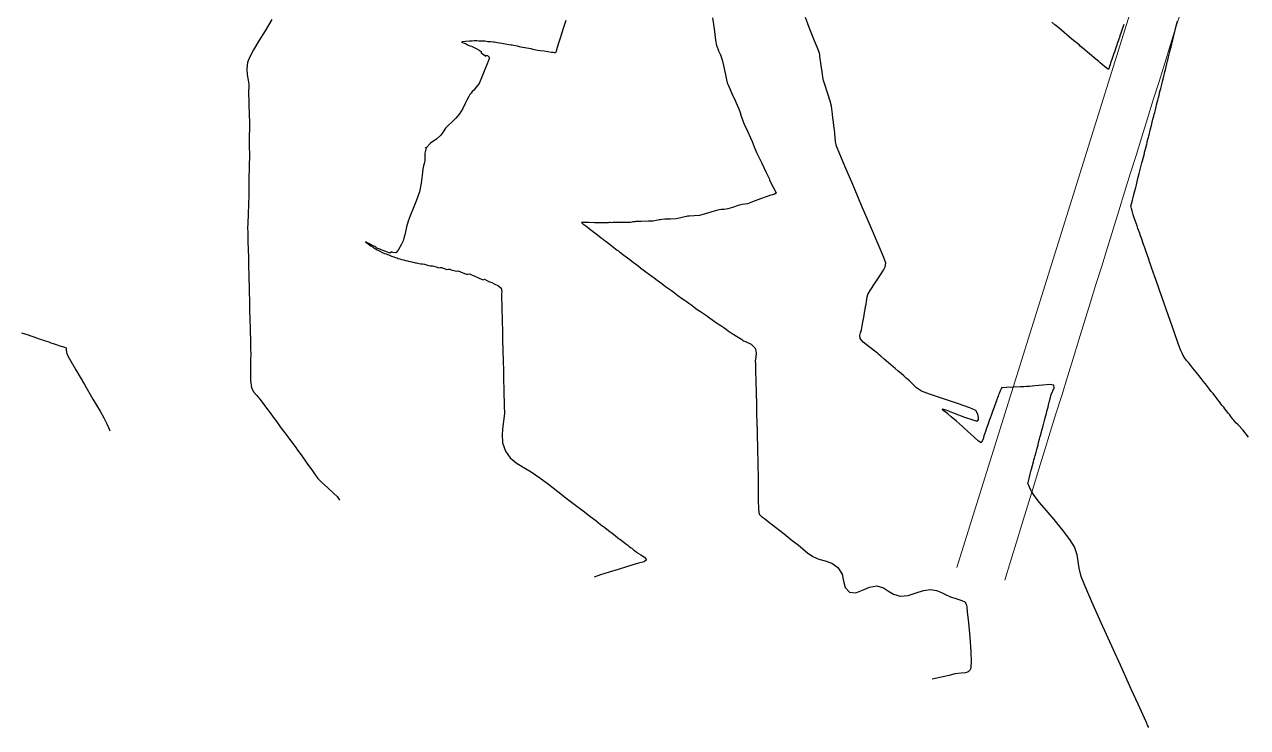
# Model space of a CAD drawing. Header units: millimetres. Extents: x 340454 to 342791, y 6993867 to 6995092.
# Drawn here: x 341081.1 to 341142.7, y 6994341.3 to 6994376.8 of the extents above; entities that cross this region are included whole.
import ezdxf

# ---------------------------------------------------------------- set-up
doc = ezdxf.new("R2010")
doc.units = ezdxf.units.MM
doc.header["$LTSCALE"] = 10
for name, color, linetype in [('T-HM-CURVA_INTERMEDIARIA', 45, 'Continuous'), ('T-HM-CURVA_MESTRA', 20, 'Continuous'), ('URB-Calçadas', 2, 'Continuous'), ('URB-Quadras', 3, 'Continuous')]:
    doc.layers.add(name, color=color, linetype=linetype)

msp = doc.modelspace()

# ---------------------------------------------------------------- linework, layer by layer
at = {"layer": 'T-HM-CURVA_INTERMEDIARIA', "color": 45, "linetype": 'Continuous', "lineweight": -3, "flags": 128}
for points, elevation in [([(341093.555, 6994377.028), (341093.211, 6994376.468), (341092.898, 6994375.959), (341092.634, 6994375.513), (341092.44, 6994375.145), (341092.334, 6994374.868), (341092.296, 6994374.54), (341092.318, 6994374.241), (341092.362, 6994373.983), (341092.387, 6994373.776), (341092.388, 6994373.585), (341092.384, 6994373.433), (341092.383, 6994373.241), (341092.389, 6994372.992), (341092.399, 6994372.663), (341092.41, 6994372.348), (341092.416, 6994372.14), (341092.423, 6994371.956), (341092.428, 6994371.772), (341092.423, 6994371.521), (341092.415, 6994371.165), (341092.41, 6994370.804), (341092.414, 6994370.54), (341092.421, 6994370.33), (341092.424, 6994370.065), (341092.419, 6994369.779), (341092.41, 6994369.454), (341092.4, 6994369.155), (341092.396, 6994368.948), (341092.397, 6994368.682), (341092.4, 6994368.526), (341092.401, 6994368.439), (341092.402, 6994368.352), (341092.394, 6994368.16), (341092.378, 6994367.732), (341092.358, 6994367.217), (341092.341, 6994366.763), (341092.334, 6994366.518), (341092.337, 6994366.314), (341092.342, 6994366.18), (341092.344, 6994366.078), (341092.347, 6994365.975), (341092.351, 6994365.808), (341092.36, 6994365.451), (341092.371, 6994365), (341092.382, 6994364.546), (341092.391, 6994364.189), (341092.398, 6994363.91), (341092.405, 6994363.632), (341092.413, 6994363.275), (341092.423, 6994362.871), (341092.435, 6994362.389), (341092.447, 6994361.904), (341092.457, 6994361.491), (341092.464, 6994361.227), (341092.47, 6994360.966), (341092.476, 6994360.751), (341092.479, 6994360.61), (341092.483, 6994360.463), (341092.486, 6994360.347), (341092.488, 6994360.25), (341092.49, 6994360.152), (341092.484, 6994359.908), (341092.475, 6994359.398), (341092.484, 6994358.844), (341092.532, 6994358.468), (341092.643, 6994358.25), (341092.783, 6994358.094), (341092.955, 6994357.896), (341093.11, 6994357.685), (341093.284, 6994357.45), (341093.461, 6994357.21), (341093.624, 6994356.989), (341093.8, 6994356.752), (341093.941, 6994356.56), (341094.079, 6994356.373), (341094.205, 6994356.203), (341094.307, 6994356.065), (341094.409, 6994355.927), (341094.543, 6994355.746), (341094.658, 6994355.59), (341094.756, 6994355.458), (341094.853, 6994355.325), (341095.024, 6994355.087), (341095.317, 6994354.675), (341095.6, 6994354.279), (341095.736, 6994354.088), (341095.79, 6994354.014), (341095.837, 6994353.949), (341095.876, 6994353.895), (341095.916, 6994353.842), (341096.062, 6994353.71), (341096.37, 6994353.432), (341096.684, 6994353.148), (341096.846, 6994352.996), (341096.915, 6994352.891), (341096.965, 6994352.803)], 709), ([(341108.36, 6994376.986), (341108.231, 6994376.583), (341108.09, 6994376.141), (341107.995, 6994375.844), (341107.926, 6994375.623), (341107.868, 6994375.437), (341107.838, 6994375.355), (341107.787, 6994375.357), (341107.732, 6994375.366), (341107.638, 6994375.379), (341107.453, 6994375.406), (341107.276, 6994375.432), (341107.075, 6994375.46), (341106.951, 6994375.477), (341106.856, 6994375.493), (341106.784, 6994375.507), (341106.722, 6994375.528), (341106.674, 6994375.543), (341106.618, 6994375.558), (341106.504, 6994375.578), (341106.303, 6994375.611), (341106.18, 6994375.631), (341106.102, 6994375.644), (341106.034, 6994375.656), (341105.979, 6994375.67), (341105.924, 6994375.684), (341105.826, 6994375.702), (341105.733, 6994375.717), (341105.656, 6994375.735), (341105.603, 6994375.746), (341105.499, 6994375.765), (341105.313, 6994375.797), (341105.146, 6994375.825), (341105.025, 6994375.845), (341104.913, 6994375.864), (341104.832, 6994375.878), (341104.759, 6994375.887), (341104.699, 6994375.894), (341104.58, 6994375.903), (341104.44, 6994375.914), (341104.362, 6994375.927), (341104.284, 6994375.94), (341104.125, 6994375.943), (341103.982, 6994375.944), (341103.887, 6994375.959), (341103.819, 6994375.957), (341103.739, 6994375.953), (341103.638, 6994375.947), (341103.503, 6994375.938), (341103.307, 6994375.92), (341103.164, 6994375.906), (341103.102, 6994375.895), (341103.151, 6994375.879), (341103.246, 6994375.843), (341103.349, 6994375.802), (341103.396, 6994375.771), (341103.443, 6994375.741), (341103.529, 6994375.713), (341103.61, 6994375.689), (341103.685, 6994375.653), (341103.752, 6994375.62), (341103.876, 6994375.553), (341103.998, 6994375.487), (341104.052, 6994375.458), (341104.099, 6994375.427), (341104.096, 6994375.358), (341104.211, 6994375.274), (341104.326, 6994375.194), (341104.363, 6994375.237), (341104.418, 6994375.214), (341104.463, 6994375.177), (341104.508, 6994375.129), (341104.495, 6994375.056), (341104.432, 6994374.888), (341104.287, 6994374.509), (341104.119, 6994374.094), (341103.989, 6994373.815), (341103.853, 6994373.624), (341103.722, 6994373.477), (341103.648, 6994373.398), (341103.589, 6994373.328), (341103.532, 6994373.256), (341103.471, 6994373.145), (341103.379, 6994372.971), (341103.298, 6994372.798), (341103.176, 6994372.551), (341103.001, 6994372.271), (341102.82, 6994372.061), (341102.615, 6994371.861), (341102.428, 6994371.687), (341102.299, 6994371.553), (341102.189, 6994371.374), (341102.074, 6994371.199), (341101.856, 6994371.026), (341101.552, 6994370.804), (341101.33, 6994370.562), (341101.261, 6994370.305), (341101.261, 6994370.063), (341101.264, 6994369.906), (341101.226, 6994369.78), (341101.185, 6994369.655), (341101.166, 6994369.492), (341101.133, 6994369.18), (341101.076, 6994368.78), (341100.984, 6994368.351), (341100.846, 6994367.924), (341100.679, 6994367.51), (341100.523, 6994367.145), (341100.415, 6994366.865), (341100.335, 6994366.579), (341100.281, 6994366.34), (341100.244, 6994366.173), (341100.21, 6994366.021), (341100.164, 6994365.875), (341100.06, 6994365.672), (341099.909, 6994365.411), (341099.8, 6994365.268), (341099.661, 6994365.284), (341099.564, 6994365.318), (341099.539, 6994365.274), (341099.461, 6994365.272), (341099.372, 6994365.301), (341099.237, 6994365.353), (341099.106, 6994365.403), (341099.039, 6994365.429), (341098.992, 6994365.45), (341098.944, 6994365.471), (341098.895, 6994365.493), (341098.845, 6994365.516), (341098.798, 6994365.555), (341098.738, 6994365.6), (341098.659, 6994365.624), (341098.589, 6994365.644), (341098.52, 6994365.7), (341098.434, 6994365.74), (341098.349, 6994365.78), (341098.272, 6994365.828), (341098.339, 6994365.771), (341098.416, 6994365.716), (341098.535, 6994365.633), (341098.657, 6994365.551), (341098.746, 6994365.492), (341098.805, 6994365.46), (341098.863, 6994365.429), (341098.928, 6994365.394), (341098.997, 6994365.357), (341099.113, 6994365.297), (341099.23, 6994365.239), (341099.304, 6994365.217), (341099.377, 6994365.196), (341099.448, 6994365.166), (341099.514, 6994365.137), (341099.581, 6994365.11), (341099.637, 6994365.089), (341099.698, 6994365.067), (341099.778, 6994365.04), (341099.858, 6994365.013), (341099.921, 6994364.995), (341100.002, 6994364.97), (341100.091, 6994364.945), (341100.188, 6994364.918), (341100.286, 6994364.892), (341100.381, 6994364.87), (341100.445, 6994364.851), (341100.52, 6994364.829), (341100.598, 6994364.814), (341100.663, 6994364.801), (341100.746, 6994364.783), (341100.795, 6994364.776), (341100.846, 6994364.768), (341100.915, 6994364.748), (341100.979, 6994364.729), (341101.057, 6994364.719), (341101.134, 6994364.715), (341101.237, 6994364.705), (341101.39, 6994364.658), (341101.525, 6994364.615), (341101.59, 6994364.611), (341101.645, 6994364.61), (341101.72, 6994364.604), (341101.833, 6994364.566), (341101.961, 6994364.525), (341102.033, 6994364.526), (341102.105, 6994364.527), (341102.241, 6994364.482), (341102.364, 6994364.438), (341102.45, 6994364.442), (341102.522, 6994364.448), (341102.592, 6994364.422), (341102.713, 6994364.385), (341102.838, 6994364.348), (341102.935, 6994364.361), (341103.05, 6994364.316), (341103.253, 6994364.235), (341103.364, 6994364.191), (341103.425, 6994364.199), (341103.504, 6994364.216), (341103.58, 6994364.183), (341103.74, 6994364.112), (341104.031, 6994363.986), (341104.191, 6994363.918), (341104.265, 6994363.939), (341104.389, 6994363.88), (341104.52, 6994363.816), (341104.577, 6994363.795), (341104.634, 6994363.773), (341104.754, 6994363.718), (341104.969, 6994363.607), (341105.113, 6994363.496), (341105.136, 6994363.326), (341105.12, 6994363.195), (341105.122, 6994363.112), (341105.124, 6994363.029), (341105.127, 6994362.905), (341105.132, 6994362.7), (341105.136, 6994362.531), (341105.142, 6994362.31), (341105.148, 6994362.041), (341105.155, 6994361.776), (341105.165, 6994361.369), (341105.177, 6994360.876), (341105.19, 6994360.352), (341105.202, 6994359.855), (341105.216, 6994359.311), (341105.227, 6994358.841), (341105.237, 6994358.441), (341105.245, 6994358.106), (341105.253, 6994357.779), (341105.26, 6994357.52), (341105.268, 6994357.193), (341105.243, 6994356.904), (341105.189, 6994356.542), (341105.151, 6994356.133), (341105.178, 6994355.704), (341105.315, 6994355.282), (341105.555, 6994354.937), (341105.856, 6994354.686), (341106.21, 6994354.472), (341106.614, 6994354.242), (341107.059, 6994353.938), (341107.486, 6994353.61), (341107.965, 6994353.241), (341108.454, 6994352.864), (341108.913, 6994352.511), (341109.301, 6994352.212), (341109.577, 6994352), (341109.865, 6994351.778), (341110.114, 6994351.586), (341110.326, 6994351.423), (341110.503, 6994351.286), (341110.694, 6994351.14), (341110.849, 6994351.02), (341110.985, 6994350.916), (341111.157, 6994350.783), (341111.28, 6994350.688), (341111.392, 6994350.602), (341111.479, 6994350.535), (341111.557, 6994350.475), (341111.623, 6994350.424), (341111.68, 6994350.38), (341111.732, 6994350.34), (341111.776, 6994350.306), (341111.817, 6994350.275), (341111.885, 6994350.223), (341111.941, 6994350.179), (341111.987, 6994350.143), (341112.027, 6994350.113), (341112.136, 6994350.055), (341112.332, 6994349.928), (341112.427, 6994349.798), (341112.301, 6994349.706), (341112.025, 6994349.63), (341111.694, 6994349.539), (341111.411, 6994349.446), (341111.002, 6994349.316), (341110.544, 6994349.172), (341110.112, 6994349.036), (341109.782, 6994348.931)], 708), ([(341115.754, 6994377.121), (341115.83, 6994376.563), (341115.907, 6994375.999), (341115.947, 6994375.727), (341115.977, 6994375.647), (341116.011, 6994375.568), (341116.059, 6994375.463), (341116.149, 6994375.255), (341116.24, 6994375.001), (341116.312, 6994374.712), (341116.391, 6994374.329), (341116.457, 6994373.993), (341116.485, 6994373.845), (341116.518, 6994373.771), (341116.583, 6994373.626), (341116.727, 6994373.302), (341116.884, 6994372.949), (341116.987, 6994372.717), (341117.073, 6994372.535), (341117.149, 6994372.352), (341117.201, 6994372.165), (341117.253, 6994371.978), (341117.352, 6994371.753), (341117.513, 6994371.409), (341117.67, 6994371.076), (341117.756, 6994370.886), (341117.799, 6994370.751), (341117.843, 6994370.616), (341117.972, 6994370.338), (341118.219, 6994369.824), (341118.46, 6994369.323), (341118.572, 6994369.088), (341118.596, 6994369.019), (341118.619, 6994368.951), (341118.692, 6994368.806), (341118.806, 6994368.581), (341118.912, 6994368.395), (341118.958, 6994368.281), (341118.877, 6994368.235), (341118.766, 6994368.201), (341118.64, 6994368.158), (341118.448, 6994368.093), (341118.165, 6994367.987), (341117.766, 6994367.837), (341117.511, 6994367.748), (341117.374, 6994367.732), (341117.237, 6994367.717), (341117.048, 6994367.656), (341116.764, 6994367.557), (341116.515, 6994367.484), (341116.338, 6994367.46), (341116.19, 6994367.453), (341116.08, 6994367.444), (341115.955, 6994367.41), (341115.831, 6994367.371), (341115.66, 6994367.316), (341115.383, 6994367.231), (341115.094, 6994367.163), (341114.821, 6994367.134), (341114.59, 6994367.126), (341114.49, 6994367.126), (341114.438, 6994367.113), (341114.354, 6994367.087), (341114.158, 6994367.035), (341113.921, 6994366.989), (341113.635, 6994366.968), (341113.345, 6994366.962), (341113.199, 6994366.96), (341113.127, 6994366.944), (341113.068, 6994366.93), (341113.003, 6994366.928), (341112.911, 6994366.904), (341112.764, 6994366.874), (341112.522, 6994366.866), (341112.151, 6994366.861), (341111.949, 6994366.857), (341111.886, 6994366.845), (341111.83, 6994366.833), (341111.742, 6994366.832), (341111.686, 6994366.821), (341111.623, 6994366.809), (341111.384, 6994366.807), (341110.961, 6994366.806), (341110.731, 6994366.806), (341110.66, 6994366.793), (341110.602, 6994366.794), (341110.546, 6994366.794), (341110.493, 6994366.785), (341110.252, 6994366.788), (341109.801, 6994366.793), (341109.539, 6994366.797), (341109.461, 6994366.797), (341109.382, 6994366.797), (341109.258, 6994366.81), (341109.152, 6994366.802), (341109.222, 6994366.734), (341109.316, 6994366.674), (341109.374, 6994366.629), (341109.431, 6994366.584), (341109.623, 6994366.436), (341109.956, 6994366.177), (341110.136, 6994366.037), (341110.194, 6994365.996), (341110.235, 6994365.964), (341110.281, 6994365.928), (341110.457, 6994365.792), (341110.773, 6994365.548), (341110.953, 6994365.408), (341111.013, 6994365.366), (341111.064, 6994365.33), (341111.133, 6994365.277), (341111.291, 6994365.155), (341111.585, 6994364.929), (341111.767, 6994364.789), (341111.867, 6994364.718), (341111.936, 6994364.67), (341111.988, 6994364.63), (341112.124, 6994364.525), (341112.388, 6994364.323), (341112.577, 6994364.179), (341112.693, 6994364.098), (341112.809, 6994364.017), (341112.967, 6994363.897), (341113.195, 6994363.722), (341113.383, 6994363.58), (341113.533, 6994363.477), (341113.684, 6994363.373), (341113.835, 6994363.259), (341114.01, 6994363.125), (341114.183, 6994362.995), (341114.318, 6994362.902), (341114.427, 6994362.831), (341114.561, 6994362.738), (341114.701, 6994362.634), (341114.823, 6994362.54), (341114.978, 6994362.425), (341115.149, 6994362.308), (341115.298, 6994362.211), (341115.442, 6994362.115), (341115.603, 6994361.994), (341115.764, 6994361.874), (341115.957, 6994361.746), (341116.176, 6994361.603), (341116.324, 6994361.506), (341116.432, 6994361.426), (341116.54, 6994361.346), (341116.746, 6994361.212), (341117.047, 6994361.019), (341117.21, 6994360.914), (341117.26, 6994360.877), (341117.31, 6994360.841), (341117.441, 6994360.789), (341117.69, 6994360.663), (341117.892, 6994360.474), (341117.95, 6994360.239), (341117.929, 6994360.008), (341117.907, 6994359.837), (341117.911, 6994359.687), (341117.915, 6994359.536), (341117.92, 6994359.299), (341117.932, 6994358.817), (341117.947, 6994358.216), (341117.962, 6994357.622), (341117.973, 6994357.161), (341117.984, 6994356.717), (341117.994, 6994356.308), (341118.002, 6994355.994), (341118.006, 6994355.838), (341118.009, 6994355.72), (341118.011, 6994355.601), (341118.015, 6994355.464), (341118.021, 6994355.2), (341118.03, 6994354.856), (341118.039, 6994354.483), (341118.044, 6994354.056), (341118.047, 6994353.464), (341118.054, 6994352.847), (341118.069, 6994352.344), (341118.098, 6994352.095), (341118.212, 6994351.977), (341118.371, 6994351.881), (341118.561, 6994351.731), (341118.923, 6994351.447), (341119.358, 6994351.104), (341119.77, 6994350.78), (341120.062, 6994350.55), (341120.324, 6994350.329), (341120.531, 6994350.151), (341120.811, 6994349.961), (341121.103, 6994349.841), (341121.423, 6994349.757), (341121.753, 6994349.639), (341122.071, 6994349.417), (341122.274, 6994349.084), (341122.355, 6994348.723), (341122.439, 6994348.397), (341122.653, 6994348.17), (341122.973, 6994348.137), (341123.301, 6994348.267), (341123.65, 6994348.426), (341124.034, 6994348.483), (341124.37, 6994348.387), (341124.623, 6994348.224), (341124.875, 6994348.061), (341125.211, 6994347.965), (341125.613, 6994348.002), (341126.004, 6994348.13), (341126.379, 6994348.262), (341126.734, 6994348.311), (341127.04, 6994348.257), (341127.291, 6994348.158), (341127.516, 6994348.043), (341127.743, 6994347.94), (341128.055, 6994347.833), (341128.315, 6994347.746), (341128.456, 6994347.677), (341128.52, 6994347.565), (341128.553, 6994347.43), (341128.584, 6994347.18), (341128.644, 6994346.618), (341128.711, 6994345.895), (341128.763, 6994345.161), (341128.778, 6994344.666), (341128.768, 6994344.399), (341128.747, 6994344.289), (341128.733, 6994344.258), (341128.699, 6994344.217), (341128.623, 6994344.158), (341128.489, 6994344.111), (341128.275, 6994344.089), (341127.955, 6994344.046), (341127.666, 6994343.977), (341127.349, 6994343.905), (341127.049, 6994343.839), (341126.812, 6994343.787)], 707), ([(341137.72, 6994341.346), (341137.704, 6994341.383), (341137.667, 6994341.465), (341137.604, 6994341.606), (341137.505, 6994341.827), (341137.358, 6994342.158), (341137.19, 6994342.527), (341136.846, 6994343.283), (341136.383, 6994344.3), (341135.859, 6994345.455), (341135.333, 6994346.623), (341134.863, 6994347.68), (341134.506, 6994348.501), (341134.32, 6994348.963), (341134.217, 6994349.382), (341134.176, 6994349.724), (341134.123, 6994350.058), (341133.979, 6994350.453), (341133.747, 6994350.828), (341133.385, 6994351.309), (341132.963, 6994351.825), (341132.553, 6994352.31), (341132.226, 6994352.692), (341132.053, 6994352.903), (341131.923, 6994353.097), (341131.822, 6994353.261), (341131.754, 6994353.383), (341131.677, 6994353.543), (341131.637, 6994353.645), (341131.646, 6994353.704), (341131.659, 6994353.764), (341131.694, 6994353.895), (341131.754, 6994354.121), (341131.789, 6994354.252), (341131.806, 6994354.313), (341131.822, 6994354.374), (341131.868, 6994354.547), (341131.919, 6994354.741), (341131.944, 6994354.834), (341131.969, 6994354.928), (341132.006, 6994355.065), (341132.049, 6994355.229), (341132.082, 6994355.353), (341132.115, 6994355.475), (341132.147, 6994355.596), (341132.179, 6994355.717), (341132.222, 6994355.878), (341132.258, 6994356.015), (341132.283, 6994356.11), (341132.308, 6994356.205), (341132.356, 6994356.386), (341132.4, 6994356.55), (341132.419, 6994356.622), (341132.438, 6994356.694), (341132.49, 6994356.893), (341132.54, 6994357.081), (341132.553, 6994357.132), (341132.567, 6994357.182), (341132.597, 6994357.297), (341132.65, 6994357.498), (341132.679, 6994357.607), (341132.696, 6994357.671), (341132.716, 6994357.747), (341132.762, 6994357.922), (341132.817, 6994358.131), (341132.89, 6994358.32), (341132.955, 6994358.476), (341132.939, 6994358.595), (341132.745, 6994358.629), (341132.381, 6994358.607), (341131.992, 6994358.565), (341131.726, 6994358.539), (341131.559, 6994358.531), (341131.426, 6994358.525), (341131.259, 6994358.517), (341130.94, 6994358.502), (341130.564, 6994358.485), (341130.38, 6994358.477), (341130.329, 6994358.489), (341130.299, 6994358.444), (341130.269, 6994358.38), (341130.244, 6994358.323), (341130.224, 6994358.275), (341130.205, 6994358.228), (341130.186, 6994358.181), (341130.163, 6994358.122), (341130.136, 6994358.052), (341130.114, 6994357.994), (341130.093, 6994357.936), (341130.07, 6994357.874), (341130.051, 6994357.822), (341130.026, 6994357.755), (341129.998, 6994357.676), (341129.968, 6994357.592), (341129.951, 6994357.544), (341129.933, 6994357.495), (341129.9, 6994357.403), (341129.838, 6994357.228), (341129.785, 6994357.081), (341129.735, 6994356.941), (341129.693, 6994356.823), (341129.651, 6994356.706), (341129.615, 6994356.608), (341129.585, 6994356.523), (341129.554, 6994356.438), (341129.496, 6994356.275), (341129.446, 6994356.135), (341129.416, 6994356.054), (341129.386, 6994355.883), (341129.289, 6994355.701), (341129.15, 6994355.778), (341128.907, 6994355.993), (341128.619, 6994356.266), (341128.345, 6994356.518), (341128.033, 6994356.788), (341127.776, 6994357.01), (341127.6, 6994357.162), (341127.401, 6994357.309), (341127.315, 6994357.408), (341127.502, 6994357.355), (341127.93, 6994357.194), (341128.444, 6994356.998), (341128.812, 6994356.868), (341129.011, 6994356.812), (341129.088, 6994356.802), (341129.107, 6994356.808), (341129.123, 6994356.826), (341129.145, 6994356.877), (341129.153, 6994356.979), (341129.121, 6994357.139), (341129.021, 6994357.324), (341128.716, 6994357.468), (341128.09, 6994357.682), (341127.342, 6994357.923), (341126.674, 6994358.143), (341126.285, 6994358.297), (341126.033, 6994358.476), (341125.848, 6994358.654), (341125.674, 6994358.822), (341125.512, 6994358.962), (341125.38, 6994359.076), (341125.254, 6994359.185), (341125.104, 6994359.314), (341124.954, 6994359.443), (341124.714, 6994359.65), (341124.4, 6994359.92), (341124.222, 6994360.073), (341124.147, 6994360.137), (341124.072, 6994360.202), (341123.926, 6994360.313), (341123.638, 6994360.534), (341123.347, 6994360.778), (341123.19, 6994360.959), (341123.174, 6994361.105), (341123.213, 6994361.24), (341123.255, 6994361.392), (341123.289, 6994361.589), (341123.323, 6994361.772), (341123.355, 6994361.951), (341123.383, 6994362.112), (341123.412, 6994362.273), (341123.437, 6994362.417), (341123.463, 6994362.562), (341123.486, 6994362.693), (341123.509, 6994362.824), (341123.53, 6994362.944), (341123.546, 6994363.06), (341123.571, 6994363.172), (341123.695, 6994363.371), (341123.948, 6994363.756), (341124.21, 6994364.157), (341124.36, 6994364.401), (341124.448, 6994364.574), (341124.48, 6994364.752), (341124.374, 6994365.039), (341124.099, 6994365.702), (341123.71, 6994366.617), (341123.263, 6994367.661), (341122.812, 6994368.711), (341122.414, 6994369.642), (341122.123, 6994370.332), (341121.996, 6994370.656), (341121.951, 6994370.881), (341121.936, 6994371.065), (341121.918, 6994371.283), (341121.891, 6994371.497), (341121.87, 6994371.668), (341121.846, 6994371.866), (341121.819, 6994372.084), (341121.797, 6994372.263), (341121.781, 6994372.394), (341121.767, 6994372.534), (341121.746, 6994372.672), (341121.674, 6994372.91), (341121.536, 6994373.338), (341121.401, 6994373.754), (341121.336, 6994373.958), (341121.322, 6994374.046), (341121.31, 6994374.134), (341121.289, 6994374.282), (341121.256, 6994374.512), (341121.231, 6994374.691), (341121.208, 6994374.854), (341121.18, 6994375.044), (341121.163, 6994375.164), (341121.153, 6994375.248), (341121.139, 6994375.33), (341121.054, 6994375.552), (341120.858, 6994376.051), (341120.627, 6994376.638), (341120.433, 6994377.129)], 706)]:
    msp.add_lwpolyline(points, dxfattribs=dict(at, elevation=elevation))
at = {"layer": 'T-HM-CURVA_INTERMEDIARIA', "color": 45, "linetype": 'Continuous', "lineweight": -3, "elevation": 709, "flags": 128}
msp.add_lwpolyline([(341101.316, 6994370.56), (341101.312, 6994370.563), (341101.291, 6994370.574), (341101.277, 6994370.58), (341101.316, 6994370.56)], close=True, dxfattribs=at)
at = {"layer": 'T-HM-CURVA_MESTRA', "color": 20, "linetype": 'Continuous', "lineweight": -3, "flags": 128}
for points, elevation in [([(341136.471, 6994376.785), (341136.451, 6994376.73), (341136.431, 6994376.673), (341136.407, 6994376.602), (341136.338, 6994376.402), (341136.273, 6994376.211), (341136.244, 6994376.127), (341136.196, 6994375.987), (341136.14, 6994375.824), (341136.111, 6994375.737), (341136.081, 6994375.651), (341136.047, 6994375.552), (341136.008, 6994375.437), (341135.967, 6994375.319), (341135.918, 6994375.175), (341135.866, 6994375.024), (341135.805, 6994374.845), (341135.774, 6994374.756), (341135.755, 6994374.7), (341135.733, 6994374.607), (341135.69, 6994374.511), (341135.572, 6994374.596), (341135.381, 6994374.764), (341135.277, 6994374.858), (341135.211, 6994374.914), (341135.062, 6994375.038), (341134.743, 6994375.307), (341134.424, 6994375.574), (341134.278, 6994375.697), (341134.234, 6994375.734), (341134.135, 6994375.817), (341133.939, 6994375.981), (341133.739, 6994376.148), (341133.461, 6994376.382), (341133.191, 6994376.608), (341132.999, 6994376.769), (341132.846, 6994376.898)], 705), ([(341142.756, 6994355.985), (341142.465, 6994356.345), (341142.221, 6994356.604), (341142.11, 6994356.713), (341142.062, 6994356.774), (341142.015, 6994356.834), (341141.965, 6994356.898), (341141.913, 6994356.964), (341141.86, 6994357.031), (341141.805, 6994357.102), (341141.748, 6994357.174), (341141.689, 6994357.249), (341141.628, 6994357.327), (341141.564, 6994357.408), (341141.499, 6994357.49), (341141.43, 6994357.578), (341141.361, 6994357.667), (341141.286, 6994357.761), (341141.211, 6994357.857), (341141.13, 6994357.96), (341141.049, 6994358.063), (341140.961, 6994358.175), (341140.874, 6994358.286), (341140.778, 6994358.408), (341140.683, 6994358.529), (341140.577, 6994358.664), (341140.471, 6994358.798), (341140.357, 6994358.943), (341140.24, 6994359.093), (341140.115, 6994359.251), (341140.024, 6994359.367), (341139.946, 6994359.467), (341139.847, 6994359.592), (341139.741, 6994359.721), (341139.649, 6994359.834), (341139.55, 6994359.971), (341139.464, 6994360.105), (341139.402, 6994360.215), (341139.335, 6994360.359), (341139.226, 6994360.656), (341138.998, 6994361.298), (341138.702, 6994362.145), (341138.385, 6994363.053), (341138.097, 6994363.883), (341137.885, 6994364.492), (341137.8, 6994364.738), (341137.77, 6994364.825), (341137.739, 6994364.911), (341137.708, 6994365), (341137.676, 6994365.092), (341137.643, 6994365.185), (341137.609, 6994365.281), (341137.575, 6994365.379), (341137.54, 6994365.48), (341137.504, 6994365.582), (341137.467, 6994365.688), (341137.429, 6994365.796), (341137.39, 6994365.907), (341137.351, 6994366.02), (341137.309, 6994366.138), (341137.268, 6994366.256), (341137.224, 6994366.38), (341137.181, 6994366.505), (341137.134, 6994366.636), (341137.088, 6994366.767), (341137.04, 6994366.906), (341136.99, 6994367.044), (341136.94, 6994367.192), (341136.885, 6994367.388), (341136.854, 6994367.51), (341136.838, 6994367.567), (341136.825, 6994367.624), (341136.852, 6994367.736), (341136.904, 6994367.934), (341136.938, 6994368.068), (341136.977, 6994368.219), (341137.024, 6994368.405), (341137.067, 6994368.574), (341137.101, 6994368.708), (341137.144, 6994368.876), (341137.198, 6994369.09), (341137.244, 6994369.269), (341137.264, 6994369.347), (341137.281, 6994369.414), (341137.331, 6994369.614), (341137.383, 6994369.818), (341137.405, 6994369.904), (341137.453, 6994370.094), (341137.502, 6994370.287), (341137.516, 6994370.341), (341137.529, 6994370.394), (341137.574, 6994370.573), (341137.621, 6994370.757), (341137.637, 6994370.82), (341137.653, 6994370.884), (341137.695, 6994371.052), (341137.739, 6994371.226), (341137.758, 6994371.3), (341137.777, 6994371.374), (341137.816, 6994371.531), (341137.858, 6994371.694), (341137.879, 6994371.779), (341137.9, 6994371.864), (341137.937, 6994372.009), (341137.976, 6994372.162), (341138, 6994372.258), (341138.024, 6994372.354), (341138.057, 6994372.487), (341138.093, 6994372.63), (341138.12, 6994372.737), (341138.147, 6994372.844), (341138.177, 6994372.965), (341138.21, 6994373.097), (341138.241, 6994373.217), (341138.27, 6994373.334), (341138.299, 6994373.448), (341138.327, 6994373.563), (341138.361, 6994373.699), (341138.393, 6994373.824), (341138.418, 6994373.926), (341138.444, 6994374.029), (341138.481, 6994374.176), (341138.515, 6994374.314), (341138.538, 6994374.404), (341138.56, 6994374.494), (341138.6, 6994374.653), (341138.638, 6994374.804), (341138.657, 6994374.881), (341138.676, 6994374.958), (341138.719, 6994375.13), (341138.76, 6994375.294), (341138.776, 6994375.358), (341138.792, 6994375.421), (341138.838, 6994375.606), (341138.882, 6994375.784), (341138.895, 6994375.834), (341138.907, 6994375.884), (341138.956, 6994376.082), (341139.004, 6994376.275), (341139.022, 6994376.345), (341139.039, 6994376.416), (341139.079, 6994376.575), (341139.126, 6994376.765), (341139.173, 6994376.957)], 705), ([(341080.951, 6994361.246), (341081.111, 6994361.191), (341081.271, 6994361.137), (341081.416, 6994361.088), (341081.563, 6994361.038), (341081.698, 6994360.992), (341081.833, 6994360.946), (341081.958, 6994360.904), (341082.083, 6994360.861), (341082.2, 6994360.822), (341082.315, 6994360.782), (341082.424, 6994360.745), (341082.532, 6994360.708), (341082.634, 6994360.674), (341082.734, 6994360.64), (341082.83, 6994360.607), (341082.924, 6994360.575), (341083.014, 6994360.545), (341083.107, 6994360.521), (341083.186, 6994360.486), (341083.198, 6994360.369), (341083.219, 6994360.191), (341083.359, 6994359.934), (341083.685, 6994359.369), (341084.109, 6994358.642), (341084.543, 6994357.901), (341084.898, 6994357.291), (341085.086, 6994356.959), (341085.218, 6994356.692), (341085.318, 6994356.47), (341085.396, 6994356.297)], 710)]:
    msp.add_lwpolyline(points, dxfattribs=dict(at, elevation=elevation))
at = {"layer": 'URB-Calçadas', "lineweight": 0}
msp.add_lwpolyline([(341441.654, 6994371.995), (341444.66, 6994402.979, 0.46787), (341437.751, 6994411.684, -0.035154), (341315.643, 6994428.871, -0.063206), (341242.951, 6994466.174), (341178.172, 6994507.173, 0.461785), (341170.805, 6994503.841), (341170.805, 6994503.841, -0.013468), (341146.66, 6994409.011), (341128.051, 6994349.417)], format="xyb", dxfattribs=at)
at = {"layer": 'URB-Quadras', "color": 252, "lineweight": 0}
msp.add_lwpolyline([(341341.7, 6994420.675), (341326.214, 6994423.446), (341308.272, 6994428.427, -0.058415), (341239.899, 6994464.554), (341176.124, 6994504.919, 0.423784), (341173.238, 6994503.263, -0.01347), (341149.055, 6994408.292, 0.002331), (341130.471, 6994348.78)], format="xyb", dxfattribs=at)

doc.saveas('drawing.dxf')
